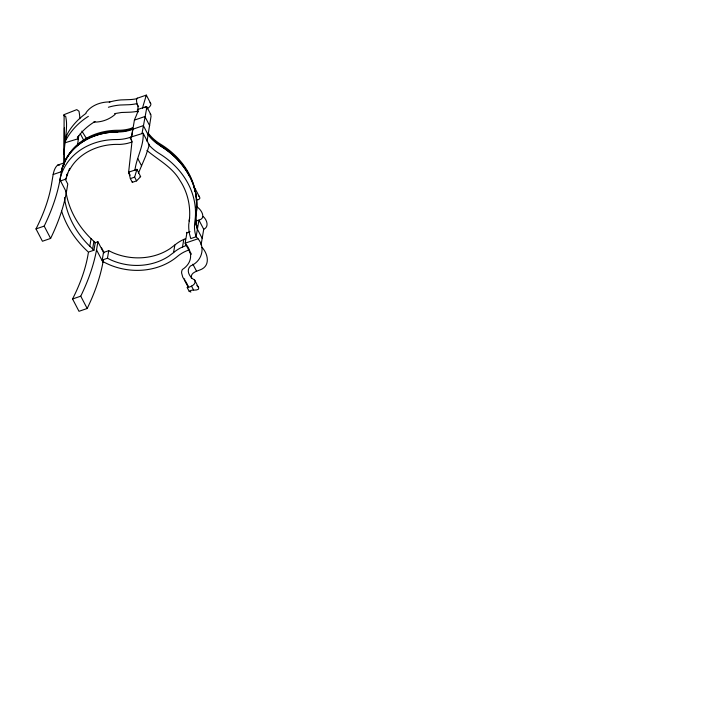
<?xml version="1.0" encoding="UTF-8"?>
<svg xmlns="http://www.w3.org/2000/svg" width="720" height="720" viewBox="0 0 720 720"><rect width="100%" height="100%" fill="white"/><g stroke="black" fill="none" stroke-linecap="round" stroke-linejoin="round"><path stroke-width="1.08" d="M63.945 162.657L64.125 114.615L76.779 109.629L79.011 111.267L79.56 114.912A55.737 6.057 -78.5 0 1 79.803 117.828L79.839 118.701M65.178 141.075L66.771 135.072M134.955 170.136C136.431 157.635 143.964 145.935 143.154 133.254L130.446 137.205L130.023 137.52L131.985 141.273M186.57 232.947L186.615 232.326M65.214 179.1L67.779 184.014L66.402 192.159A401.004 179.325 -27.6 0 1 50.616 238.428L42.435 241.245L36 228.915A344.052 153.855 -27.6 0 0 51.786 182.646L53.163 174.501L61.353 171.693A60.534 51.282 9.6 0 1 117.9 131.967A36.252 30.708 9.6 0 0 131.229 129.843L132.525 129.375L132.561 127.872L131.823 128.349M147.897 133.542L148.248 133.137L148.239 134.253A43.803 37.107 9.6 0 0 160.614 145.413A81.189 68.778 9.6 0 1 189.558 175.68A81.189 68.778 9.6 0 1 196.2 213.624A43.803 37.107 9.6 0 0 197.469 228.6L197.415 229.221A43.821 37.116 9.6 0 1 196.137 214.236A81.225 68.805 9.6 0 0 160.533 145.989A43.821 37.116 9.6 0 1 148.14 134.793L143.352 125.622L132.516 129.357M189.504 176.265L189.504 176.292A81.234 68.814 9.6 0 0 160.524 145.971M196.731 206.784C201.141 209.16 206.667 218.331 198.936 220.104L196.119 236.763L190.773 238.599L189.639 234.477A49.608 42.021 9.6 0 1 188.766 224.253C191.466 209.061 188.361 193.032 179.766 180.171C172.089 166.914 158.22 159.984 146.952 150.453M63.801 154.224L66.222 131.823A55.467 6.03 -78.5 0 0 66.294 120.141L65.736 116.505L64.035 115.254M77.625 144.63L78.732 135.738M148.149 134.811L148.239 134.253M77.778 136.791L77.958 138.816L65.313 142.686L65.799 136.854L68.382 132.129A77.319 65.493 9.6 0 1 86.031 113.373M50.616 238.428L44.19 226.107A401.004 179.325 -27.6 0 0 59.976 179.838L61.488 171.072A12.609 6.507 -6.5 0 1 62.1 169.866M132.849 129.249L131.562 136.818L129.951 137.421A36.252 30.708 9.6 0 1 116.622 139.545A60.534 51.282 9.6 0 0 60.048 179.235L60.876 180.81L66.114 179.01L66.843 174.681M66.114 179.01L67.509 173.187M67.149 175.356L69.588 168.372M89.802 246.231L91.08 238.653M92.628 248.94L93.906 241.362M61.614 211.122A105.111 89.037 9.6 0 0 88.425 252.108L93.951 250.209L95.229 242.631L89.811 237.438A99.324 84.141 9.6 0 1 65.934 191.673M88.344 252.711A344.052 153.855 -27.6 0 1 72.558 298.98L78.993 311.301L87.183 308.493L80.748 296.172A401.004 179.325 -27.6 0 0 96.534 249.903L97.911 241.758L94.842 242.811M188.73 250.056A36.252 30.708 9.6 0 0 177.561 256.329A60.534 51.282 9.6 0 1 103.041 261.621L102.222 260.046L103.5 252.468L108.738 250.677L112.698 252.621A54.747 46.377 9.6 0 0 170.199 248.535L176.562 243.657A42.039 35.613 9.6 0 1 182.916 239.823L185.229 238.788M87.183 308.493A401.004 179.325 -27.6 0 0 102.969 262.224L103.311 260.19M102.222 260.046L107.46 258.246L108.738 250.677M131.589 136.791L134.406 120.123C135.198 117.441 138.834 111.366 137.394 109.791L137.709 112.509L137.979 106.839L136.773 102.609A6.939 1.989 71.1 0 1 137.511 98.217M142.065 133.2L146.862 107.217L146.331 106.551L137.709 109.512M147.042 141.282L151.047 116.289L150.705 114.336L146.691 106.65M107.46 258.246L111.42 260.19A54.747 46.377 9.6 0 0 168.921 256.113L173.565 252.603L174.843 245.025M182.502 247.014L183.78 239.436M186.912 232.785L185.157 243.18L191.034 254.439L190.899 253.053M189.108 221.067L189.657 217.827M201.087 244.854L203.724 229.275L198.936 220.104L195.786 221.175M128.736 172.161L130.365 178.605L132.318 182.34L136.593 180.873L140.634 176.616L136.917 169.371L128.682 172.179L128.52 173.205L131.76 143.757L131.382 139.212L130.023 137.52M63.45 166.095L64.044 163.98A59.787 50.643 9.6 0 1 118.386 130.275A36.963 31.311 9.6 0 0 131.967 128.097L132.561 127.872M64.395 127.944L64.287 162.801M138.465 173.106L145.773 155.862L149.04 145.719L148.995 144.495L143.154 133.254M136.593 180.873L134.64 177.138L136.917 169.371M69.219 170.541C78.561 152.352 99.846 143.622 119.547 144.423A42.039 35.613 9.6 0 0 127.368 143.397L132.345 142.002M136.107 170.271L136.746 169.407M145.656 95.85L146.331 95.112L150.552 103.203M86.013 112.707C91.278 105.201 101.025 101.808 109.908 101.934M145.062 107.766L146.331 106.551M115.272 114.228C109.467 119.52 101.493 122.328 93.672 122.094M173.565 252.603L175.284 251.235A42.039 35.613 9.6 0 1 181.638 247.392L186.336 245.466M147.024 108.918L149.229 107.163A6.939 3.105 -27.6 0 0 149.967 102.771M203.724 229.275C209.403 226.872 206.874 219.699 203.256 216.594M187.245 287.604C190.314 287.082 196.938 284.427 194.679 280.071L198.711 287.91L198.504 289.161C195.768 291.105 191.979 288.972 189.198 291.348L187.245 287.604A10.764 5.589 24 0 0 187.659 285.453L182.754 277.137L181.611 273.015A22.716 11.79 24 0 1 182.376 269.523C192.564 262.881 193.086 252.297 185.157 243.18L198.027 238.77C205.929 248.058 201.528 261.684 190.494 265.968C185.463 270.603 189.936 277.668 194.67 280.053M190.89 292.032L189.198 291.348M132.606 128.826L131.364 129.294A36.288 30.744 9.6 0 1 118.017 131.427A60.489 51.246 9.6 0 0 61.488 171.072M137.079 98.28L146.331 95.112L143.091 105.948A19.611 2.223 -69.9 0 0 142.668 108.288M134.406 120.123L144.891 116.532L149.679 125.703M53.163 174.501A72.117 20.7 71.1 0 1 57.789 165.06L63.927 162.954M130.365 178.605L134.64 177.138M36 228.915L44.19 226.107M186.552 232.92L190.062 231.705M72.558 298.98L80.748 296.172M140.067 176.589L140.625 176.553M114.552 113.643L121.401 112.491L129.69 112.203A51.57 43.686 9.6 0 0 138.24 111.168M196.146 199.944L198.729 199.566L199.836 198.351L199.755 197.496L195.021 188.424M150.093 114.102L150.705 114.336M148.995 144.495L148.293 143.721M193.968 187.848L194.436 187.992A6.939 3.105 -27.6 0 1 194.508 191.475M93.951 250.209L88.524 245.007A99.324 84.141 9.6 0 1 64.647 199.251L64.458 197.667M196.893 285.48L198.378 287.154M198.342 195.48L199.251 196.524M148.293 133.245L150.003 135.36A44.514 37.71 9.6 0 0 160.479 144.126A80.532 68.22 9.6 0 1 195.372 191.637M202.023 247.392C207.504 253.134 210.519 264.474 202.005 269.037C198.108 271.134 189.918 272.034 191.43 278.37M187.695 286.146L184.914 280.602M198.027 238.77L196.119 236.763A43.821 37.116 9.6 0 1 194.841 221.778A81.234 68.814 9.6 0 0 159.237 153.549A43.821 37.116 9.6 0 1 148.914 144.909M195.993 224.82L197.469 228.6M81.891 131.112L86.445 138.483M80.271 133.65L84.024 140.832M138.618 106.677L136.683 103.68A42.786 36.243 9.6 0 1 128.727 104.724L120.015 105.03A54 45.747 9.6 0 0 108.405 107.244M197.397 229.194L202.185 238.365M137.781 158.571L141.489 165.69M192.897 264.204L196.605 271.314M191.52 286.137L193.473 289.881M128.646 172.287L130.212 175.275M185.742 281.7L188.343 286.686M77.958 138.816L77.373 137.7A67.347 57.051 9.6 0 1 95.067 121.5M101.502 247.752L103.986 252.504M97.893 241.722L103.851 253.134M59.976 179.838L66.402 192.159M96.534 249.903L102.969 262.224M196.245 223.965L196.929 226.431M64.125 114.615L64.431 116.424M184.644 278.829L184.698 279.405M109.269 102.132A54 45.747 9.6 0 1 120.879 99.918L129.591 99.612A42.786 36.243 9.6 0 0 137.556 98.568M64.935 141.966A77.319 65.493 9.6 0 1 88.353 116.352M132.435 181.8A10.764 1.215 -69.9 0 1 132.318 182.34M117.909 131.994A60.534 51.282 9.6 0 0 61.344 171.684A72.117 20.7 71.1 0 1 63.576 165.087M196.029 222.957A44.514 37.71 9.6 0 1 195.489 218.862M195.561 192.699A80.532 68.22 9.6 0 1 196.272 207.549M63.999 164.394A72.117 20.7 71.1 0 1 64.458 163.755M57.789 165.06A38.196 10.962 71.1 0 1 59.634 165.087"/></g></svg>
